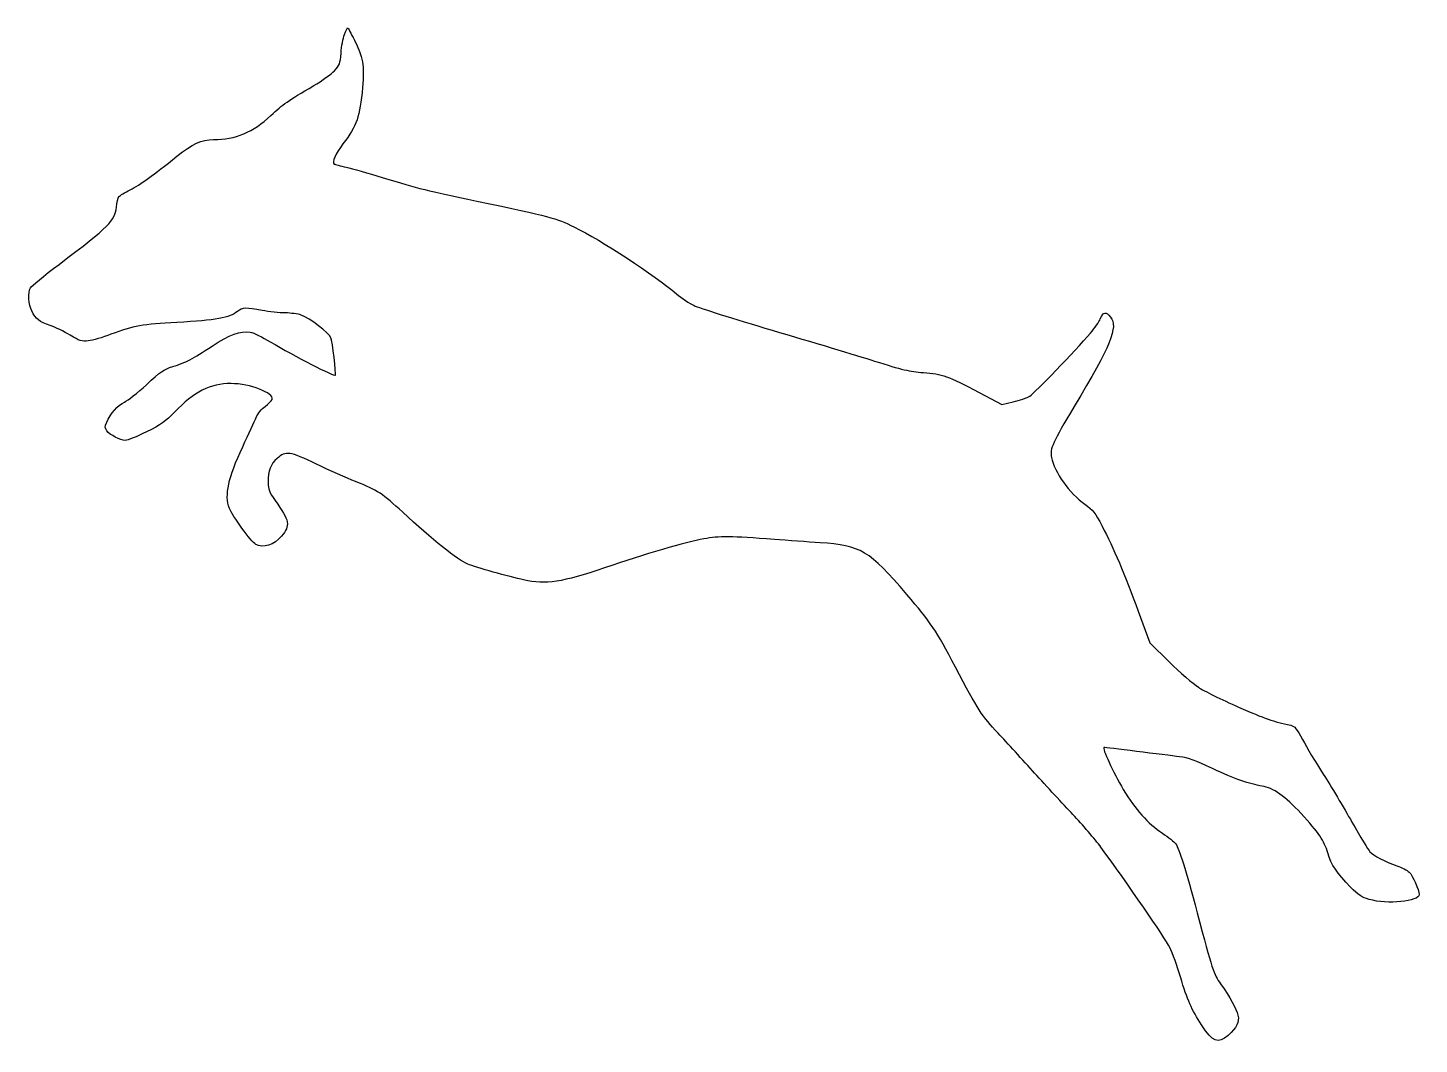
# Model space of a CAD drawing. Header units: centimetres. Extents: x -15.5 to 15.7, y -16.9 to 5.8.
import ezdxf

# ---------------------------------------------------------------- set-up
doc = ezdxf.new("R2010")
doc.units = ezdxf.units.CM
doc.header["$MEASUREMENT"] = 0
doc.layers.add('Layer 1', color=7, linetype='Continuous')

msp = doc.modelspace()

# ---------------------------------------------------------------- linework, layer by layer
at = {"layer": 'Layer 1'}
msp.add_open_spline([(-8.41375, 5.67267), (-8.4455, 5.588), (-8.48078, 5.40103), (-8.49136, 5.25639), (-8.49136, 5.25639), (-8.509, 5.01297), (-8.51958, 4.98122), (-8.63953, 4.85775), (-8.63953, 4.85775), (-8.71009, 4.78367), (-8.91822, 4.6355), (-9.10167, 4.52614), (-9.10167, 4.52614), (-9.69434, 4.17689), (-9.78606, 4.11339), (-10.06123, 3.85586), (-10.06123, 3.85586), (-10.4634, 3.48192), (-10.85498, 3.31611), (-11.34534, 3.31611), (-11.34534, 3.31611), (-11.62051, 3.31611), (-11.81806, 3.22439), (-12.17084, 2.94217), (-12.17084, 2.94217), (-12.70001, 2.51178), (-12.98576, 2.3107), (-13.21506, 2.19428), (-13.21506, 2.19428), (-13.33148, 2.13431), (-13.44437, 2.06728), (-13.46553, 2.03906), (-13.46553, 2.03906), (-13.4867, 2.01437), (-13.51139, 1.90853), (-13.52197, 1.8027), (-13.52197, 1.8027), (-13.55725, 1.49578), (-13.67366, 1.37937), (-14.80961, 0.52212), (-14.80961, 0.52212), (-15.14475, 0.26812), (-15.43403, 0.03176), (-15.45167, -0.00352), (-15.45167, -0.00352), (-15.50811, -0.10583), (-15.49048, -0.38099), (-15.41992, -0.5221), (-15.41992, -0.5221), (-15.3282, -0.70202), (-15.25059, -0.76552), (-15.00717, -0.84666), (-15.00717, -0.84666), (-14.89428, -0.88547), (-14.6932, -0.98424), (-14.55914, -1.06538), (-14.55914, -1.06538), (-14.34747, -1.19238), (-14.30161, -1.20649), (-14.15345, -1.19238), (-14.15345, -1.19238), (-14.06173, -1.1818), (-13.83242, -1.1183), (-13.64545, -1.04421), (-13.64545, -1.04421), (-13.14098, -0.85724), (-12.93284, -0.81843), (-12.16731, -0.77963), (-12.16731, -0.77963), (-11.29242, -0.73024), (-10.99256, -0.67732), (-10.80912, -0.53269), (-10.80912, -0.53269), (-10.69623, -0.4445), (-10.61862, -0.44097), (-10.25526, -0.51152), (-10.25526, -0.51152), (-10.10357, -0.53974), (-9.87073, -0.56444), (-9.74373, -0.56444), (-9.74373, -0.56444), (-9.6132, -0.56797), (-9.45092, -0.58913), (-9.3839, -0.61383), (-9.3839, -0.61383), (-9.19693, -0.68086), (-8.76301, -1.01247), (-8.71715, -1.12183), (-8.71715, -1.12183), (-8.6854, -1.19944), (-8.59721, -1.9438), (-8.61837, -1.96144), (-8.61837, -1.96144), (-8.64659, -1.99319), (-9.53206, -1.53458), (-10.07534, -1.21355), (-10.07534, -1.21355), (-10.25173, -1.10772), (-10.45281, -1.01247), (-10.52337, -0.99836), (-10.52337, -0.99836), (-10.74562, -0.96308), (-10.98904, -1.05128), (-11.38062, -1.3088), (-11.38062, -1.3088), (-11.82512, -1.60161), (-11.96623, -1.67569), (-12.26256, -1.76741), (-12.26256, -1.76741), (-12.46364, -1.83091), (-12.53773, -1.8803), (-12.8517, -2.1731), (-12.8517, -2.1731), (-13.04926, -2.35654), (-13.27151, -2.53293), (-13.34206, -2.56468), (-13.34206, -2.56468), (-13.4867, -2.62818), (-13.66309, -2.82574), (-13.7407, -3.01271), (-13.7407, -3.01271), (-13.78303, -3.11502), (-13.78303, -3.13971), (-13.73717, -3.20674), (-13.73717, -3.20674), (-13.67014, -3.29846), (-13.43731, -3.42193), (-13.32442, -3.42193), (-13.32442, -3.42193), (-13.27856, -3.42193), (-13.06336, -3.33726), (-12.8517, -3.23143), (-12.8517, -3.23143), (-12.52009, -3.06915), (-12.42837, -3.00212), (-12.22023, -2.78693), (-12.22023, -2.78693), (-11.78984, -2.33537), (-11.41942, -2.1484), (-10.95376, -2.1484), (-10.95376, -2.1484), (-10.53748, -2.1484), (-9.98009, -2.36359), (-10.03654, -2.50471), (-10.03654, -2.50471), (-10.04712, -2.53293), (-10.11768, -2.60349), (-10.19176, -2.65993), (-10.19176, -2.65993), (-10.26937, -2.71637), (-10.35757, -2.82221), (-10.39284, -2.90687), (-10.39284, -2.90687), (-10.42459, -2.98448), (-10.56217, -3.28081), (-10.6927, -3.56304), (-10.6927, -3.56304), (-11.02431, -4.2686), (-11.10192, -4.63548), (-10.99256, -4.94593), (-10.99256, -4.94593), (-10.93612, -5.09762), (-10.49867, -5.70087), (-10.40342, -5.75026), (-10.40342, -5.75026), (-10.23761, -5.84198), (-9.99067, -5.76437), (-9.82486, -5.56682), (-9.82486, -5.56682), (-9.62378, -5.32693), (-9.64142, -5.2211), (-9.96597, -4.76954), (-9.96597, -4.76954), (-10.10355, -4.57198), (-10.12472, -4.5226), (-10.12472, -4.36385), (-10.12472, -4.36385), (-10.12472, -4.09574), (-10.0718, -3.95816), (-9.92364, -3.8241), (-9.92364, -3.8241), (-9.72608, -3.65124), (-9.64142, -3.66535), (-9.03817, -3.95463), (-9.03817, -3.95463), (-8.75242, -4.09221), (-8.36084, -4.26507), (-8.16681, -4.34269), (-8.16681, -4.34269), (-7.67292, -4.54025), (-7.54945, -4.62138), (-7.10848, -5.03061), (-7.10848, -5.03061), (-6.44879, -5.64444), (-5.87729, -6.09953), (-5.64798, -6.19478), (-5.64798, -6.19478), (-5.4857, -6.26181), (-4.71312, -6.48053), (-4.40267, -6.54756), (-4.40267, -6.54756), (-3.89114, -6.65339), (-3.54895, -6.604), (-2.58586, -6.27592), (-2.58586, -6.27592), (-1.7145, -5.97959), (-0.74436, -5.69736), (-0.36336, -5.62681), (-0.36336, -5.62681), (-0.01764, -5.56331), (0.24695, -5.56684), (1.21708, -5.64092), (1.21708, -5.64092), (1.50989, -5.66209), (1.9685, -5.69736), (2.24014, -5.715), (2.24014, -5.715), (3.16089, -5.7785), (3.33375, -5.88081), (4.18395, -6.87211), (4.18395, -6.87211), (4.72017, -7.49653), (4.84012, -7.67644), (5.27403, -8.50194), (5.27403, -8.50194), (5.79261, -9.48266), (5.85611, -9.58497), (6.23359, -9.98361), (6.23359, -9.98361), (6.42409, -10.18822), (6.79098, -10.59039), (7.04851, -10.87614), (7.04851, -10.87614), (7.30957, -11.16189), (7.69409, -11.57817), (7.90576, -11.80395), (7.90576, -11.80395), (8.11743, -12.0262), (8.39965, -12.35781), (8.5337, -12.5342), (8.5337, -12.5342), (9.11578, -13.32795), (9.97303, -14.57326), (10.07534, -14.78139), (10.07534, -14.78139), (10.13884, -14.90839), (10.2482, -15.20472), (10.31523, -15.44108), (10.31523, -15.44108), (10.47398, -15.96672), (10.56217, -16.1678), (10.78795, -16.51705), (10.78795, -16.51705), (11.04195, -16.90158), (11.15484, -16.94744), (11.38062, -16.74988), (11.38062, -16.74988), (11.58523, -16.56996), (11.63815, -16.4606), (11.60287, -16.29832), (11.60287, -16.29832), (11.56759, -16.15015), (11.43001, -15.89615), (11.21481, -15.59629), (11.21481, -15.59629), (11.05959, -15.3811), (11.02784, -15.27879), (10.68917, -14.00526), (10.68917, -14.00526), (10.42811, -13.02101), (10.287, -12.56945), (10.20939, -12.46009), (10.20939, -12.46009), (10.18117, -12.41776), (10.04358, -12.3084), (9.90953, -12.2202), (9.90953, -12.2202), (9.58497, -12.00501), (9.30628, -11.69456), (9.03464, -11.23948), (9.03464, -11.23948), (8.81239, -10.86554), (8.55133, -10.30109), (8.60072, -10.30109), (8.60072, -10.30109), (8.61483, -10.30109), (8.94291, -10.3399), (9.33097, -10.38928), (9.33097, -10.38928), (9.71903, -10.43867), (10.15294, -10.49159), (10.29405, -10.50922), (10.29405, -10.50922), (10.49866, -10.53391), (10.65036, -10.59036), (11.03488, -10.77028), (11.03488, -10.77028), (11.5323, -11.00664), (11.85685, -11.12306), (12.14613, -11.16539), (12.14613, -11.16539), (12.38602, -11.20067), (12.67177, -11.40175), (13.01396, -11.7757), (13.01396, -11.7757), (13.41613, -12.21314), (13.53607, -12.38953), (13.61721, -12.6647), (13.61721, -12.6647), (13.69835, -12.93281), (13.81829, -13.11626), (14.12521, -13.4267), (14.12521, -13.4267), (14.3016, -13.61014), (14.37568, -13.65601), (14.54502, -13.70539), (14.54502, -13.70539), (14.94366, -13.82181), (15.66333, -13.75125), (15.66333, -13.59603), (15.66333, -13.59603), (15.66333, -13.49725), (15.51869, -13.16564), (15.44108, -13.09509), (15.44108, -13.09509), (15.39522, -13.05276), (15.27175, -12.98926), (15.16591, -12.95045), (15.16591, -12.95045), (14.90485, -12.86226), (14.63674, -12.72114), (14.55913, -12.63648), (14.55913, -12.63648), (14.52385, -12.59767), (14.34394, -12.30134), (14.15696, -11.97326), (14.15696, -11.97326), (13.97352, -11.64518), (13.68424, -11.16187), (13.5149, -10.90082), (13.5149, -10.90082), (13.34909, -10.63976), (13.14096, -10.29051), (13.05276, -10.12471), (13.05276, -10.12471), (12.9187, -9.87777), (12.87637, -9.82485), (12.78818, -9.80368), (12.78818, -9.80368), (12.38601, -9.71901), (12.22021, -9.65904), (11.61343, -9.39446), (11.61343, -9.39446), (11.23949, -9.22865), (10.83732, -9.0311), (10.71737, -8.95349), (10.71737, -8.95349), (10.5939, -8.87235), (10.30109, -8.61835), (10.0612, -8.38199), (10.0612, -8.38199), (10.0612, -8.38199), (9.62728, -7.95513), (9.62728, -7.95513), (9.62728, -7.95513), (9.62728, -7.95513), (9.36975, -7.24957), (9.36975, -7.24957), (9.36975, -7.24957), (9.06283, -6.41701), (8.81589, -5.8314), (8.56189, -5.34457), (8.56189, -5.34457), (8.40314, -5.03765), (8.35375, -4.97768), (8.17383, -4.85068), (8.17383, -4.85068), (7.83164, -4.61079), (7.48591, -4.12749), (7.42594, -3.80293), (7.42594, -3.80293), (7.38713, -3.60537), (7.45063, -3.47132), (7.93394, -2.66346), (7.93394, -2.66346), (8.75591, -1.29468), (8.92525, -0.88193), (8.74886, -0.65968), (8.74886, -0.65968), (8.64655, -0.52915), (8.58305, -0.53974), (8.51955, -0.69496), (8.51955, -0.69496), (8.49133, -0.76552), (8.39255, -0.91015), (8.30083, -1.01599), (8.30083, -1.01599), (7.94805, -1.42874), (7.052, -2.36007), (6.94264, -2.4271), (6.94264, -2.4271), (6.87914, -2.46943), (6.70981, -2.52588), (6.5687, -2.55763), (6.5687, -2.55763), (6.5687, -2.55763), (6.3147, -2.6176), (6.3147, -2.6176), (6.3147, -2.6176), (6.3147, -2.6176), (5.8067, -2.34949), (5.8067, -2.34949), (5.8067, -2.34949), (5.09409, -1.97555), (4.9812, -1.93674), (4.55787, -1.90146), (4.55787, -1.90146), (4.25448, -1.88029), (4.07104, -1.83796), (3.46426, -1.64393), (3.46426, -1.64393), (3.06209, -1.52046), (2.02845, -1.20649), (1.16768, -0.95249), (1.16768, -0.95249), (0.30337, -0.69496), (-0.48332, -0.44802), (-0.5821, -0.40216), (-0.5821, -0.40216), (-0.68441, -0.35277), (-0.85727, -0.23635), (-0.97368, -0.13758), (-0.97368, -0.13758), (-1.46757, 0.2787), (-2.67407, 1.06892), (-3.26321, 1.3582), (-3.26321, 1.3582), (-3.69007, 1.56634), (-3.77474, 1.58751), (-5.45043, 1.94028), (-5.45043, 1.94028), (-6.57226, 2.17664), (-6.73454, 2.21545), (-7.5671, 2.46945), (-7.5671, 2.46945), (-7.87754, 2.5647), (-8.24091, 2.66701), (-8.37496, 2.69876), (-8.37496, 2.69876), (-8.50549, 2.72698), (-8.62896, 2.76226), (-8.64307, 2.76932), (-8.64307, 2.76932), (-8.69951, 2.8046), (-8.61132, 3.00215), (-8.44904, 3.22088), (-8.44904, 3.22088), (-8.13154, 3.63716), (-8.07157, 3.8206), (-8.00807, 4.48735), (-8.00807, 4.48735), (-7.96574, 4.9636), (-8.00101, 5.17879), (-8.19151, 5.54568), (-8.19151, 5.54568), (-8.26559, 5.69737), (-8.33615, 5.82085), (-8.3432, 5.82085), (-8.3432, 5.82085), (-8.34673, 5.82085), (-8.37848, 5.75382), (-8.41376, 5.67268), (-8.41376, 5.67268), (-8.41376, 5.67268), (-8.41375, 5.67267), (-8.41375, 5.67267)], degree=3, knots=[0, 0, 0, 0, 0.00833333, 0.00833333, 0.00833333, 0.00833333, 0.01666667, 0.01666667, 0.01666667, 0.01666667, 0.025, 0.025, 0.025, 0.025, 0.03333333, 0.03333333, 0.03333333, 0.03333333, 0.04166667, 0.04166667, 0.04166667, 0.04166667, 0.05, 0.05, 0.05, 0.05, 0.05833333, 0.05833333, 0.05833333, 0.05833333, 0.06666667, 0.06666667, 0.06666667, 0.06666667, 0.075, 0.075, 0.075, 0.075, 0.08333333, 0.08333333, 0.08333333, 0.08333333, 0.09166667, 0.09166667, 0.09166667, 0.09166667, 0.1, 0.1, 0.1, 0.1, 0.10833333, 0.10833333, 0.10833333, 0.10833333, 0.11666667, 0.11666667, 0.11666667, 0.11666667, 0.125, 0.125, 0.125, 0.125, 0.13333333, 0.13333333, 0.13333333, 0.13333333, 0.14166667, 0.14166667, 0.14166667, 0.14166667, 0.15, 0.15, 0.15, 0.15, 0.15833333, 0.15833333, 0.15833333, 0.15833333, 0.16666667, 0.16666667, 0.16666667, 0.16666667, 0.175, 0.175, 0.175, 0.175, 0.18333333, 0.18333333, 0.18333333, 0.18333333, 0.19166667, 0.19166667, 0.19166667, 0.19166667, 0.2, 0.2, 0.2, 0.2, 0.20833333, 0.20833333, 0.20833333, 0.20833333, 0.21666667, 0.21666667, 0.21666667, 0.21666667, 0.225, 0.225, 0.225, 0.225, 0.23333333, 0.23333333, 0.23333333, 0.23333333, 0.24166667, 0.24166667, 0.24166667, 0.24166667, 0.25, 0.25, 0.25, 0.25, 0.25833333, 0.25833333, 0.25833333, 0.25833333, 0.26666667, 0.26666667, 0.26666667, 0.26666667, 0.275, 0.275, 0.275, 0.275, 0.28333333, 0.28333333, 0.28333333, 0.28333333, 0.29166667, 0.29166667, 0.29166667, 0.29166667, 0.3, 0.3, 0.3, 0.3, 0.30833333, 0.30833333, 0.30833333, 0.30833333, 0.31666667, 0.31666667, 0.31666667, 0.31666667, 0.325, 0.325, 0.325, 0.325, 0.33333333, 0.33333333, 0.33333333, 0.33333333, 0.34166667, 0.34166667, 0.34166667, 0.34166667, 0.35, 0.35, 0.35, 0.35, 0.35833333, 0.35833333, 0.35833333, 0.35833333, 0.36666667, 0.36666667, 0.36666667, 0.36666667, 0.375, 0.375, 0.375, 0.375, 0.38333333, 0.38333333, 0.38333333, 0.38333333, 0.39166667, 0.39166667, 0.39166667, 0.39166667, 0.4, 0.4, 0.4, 0.4, 0.40833333, 0.40833333, 0.40833333, 0.40833333, 0.41666667, 0.41666667, 0.41666667, 0.41666667, 0.425, 0.425, 0.425, 0.425, 0.43333333, 0.43333333, 0.43333333, 0.43333333, 0.44166667, 0.44166667, 0.44166667, 0.44166667, 0.45, 0.45, 0.45, 0.45, 0.45833333, 0.45833333, 0.45833333, 0.45833333, 0.46666667, 0.46666667, 0.46666667, 0.46666667, 0.475, 0.475, 0.475, 0.475, 0.48333333, 0.48333333, 0.48333333, 0.48333333, 0.49166667, 0.49166667, 0.49166667, 0.49166667, 0.5, 0.5, 0.5, 0.5, 0.50833333, 0.50833333, 0.50833333, 0.50833333, 0.51666667, 0.51666667, 0.51666667, 0.51666667, 0.525, 0.525, 0.525, 0.525, 0.53333333, 0.53333333, 0.53333333, 0.53333333, 0.54166667, 0.54166667, 0.54166667, 0.54166667, 0.55, 0.55, 0.55, 0.55, 0.55833333, 0.55833333, 0.55833333, 0.55833333, 0.56666667, 0.56666667, 0.56666667, 0.56666667, 0.575, 0.575, 0.575, 0.575, 0.58333333, 0.58333333, 0.58333333, 0.58333333, 0.59166667, 0.59166667, 0.59166667, 0.59166667, 0.6, 0.6, 0.6, 0.6, 0.60833333, 0.60833333, 0.60833333, 0.60833333, 0.61666667, 0.61666667, 0.61666667, 0.61666667, 0.625, 0.625, 0.625, 0.625, 0.63333333, 0.63333333, 0.63333333, 0.63333333, 0.64166667, 0.64166667, 0.64166667, 0.64166667, 0.65, 0.65, 0.65, 0.65, 0.65833333, 0.65833333, 0.65833333, 0.65833333, 0.66666667, 0.66666667, 0.66666667, 0.66666667, 0.675, 0.675, 0.675, 0.675, 0.68333333, 0.68333333, 0.68333333, 0.68333333, 0.69166667, 0.69166667, 0.69166667, 0.69166667, 0.7, 0.7, 0.7, 0.7, 0.70833333, 0.70833333, 0.70833333, 0.70833333, 0.71666667, 0.71666667, 0.71666667, 0.71666667, 0.725, 0.725, 0.725, 0.725, 0.73333333, 0.73333333, 0.73333333, 0.73333333, 0.74166667, 0.74166667, 0.74166667, 0.74166667, 0.75, 0.75, 0.75, 0.75, 0.75833333, 0.75833333, 0.75833333, 0.75833333, 0.76666667, 0.76666667, 0.76666667, 0.76666667, 0.775, 0.775, 0.775, 0.775, 0.78333333, 0.78333333, 0.78333333, 0.78333333, 0.79166667, 0.79166667, 0.79166667, 0.79166667, 0.8, 0.8, 0.8, 0.8, 0.80833333, 0.80833333, 0.80833333, 0.80833333, 0.81666667, 0.81666667, 0.81666667, 0.81666667, 0.825, 0.825, 0.825, 0.825, 0.83333333, 0.83333333, 0.83333333, 0.83333333, 0.84166667, 0.84166667, 0.84166667, 0.84166667, 0.85, 0.85, 0.85, 0.85, 0.85833333, 0.85833333, 0.85833333, 0.85833333, 0.86666667, 0.86666667, 0.86666667, 0.86666667, 0.875, 0.875, 0.875, 0.875, 0.88333333, 0.88333333, 0.88333333, 0.88333333, 0.89166667, 0.89166667, 0.89166667, 0.89166667, 0.9, 0.9, 0.9, 0.9, 0.90833333, 0.90833333, 0.90833333, 0.90833333, 0.91666667, 0.91666667, 0.91666667, 0.91666667, 0.925, 0.925, 0.925, 0.925, 0.93333333, 0.93333333, 0.93333333, 0.93333333, 0.94166667, 0.94166667, 0.94166667, 0.94166667, 0.95, 0.95, 0.95, 0.95, 0.95833333, 0.95833333, 0.95833333, 0.95833333, 0.96666667, 0.96666667, 0.96666667, 0.96666667, 0.975, 0.975, 0.975, 0.975, 0.98333333, 0.98333333, 0.98333333, 0.98333333, 1, 1, 1, 1], dxfattribs=at)

doc.saveas('drawing.dxf')
